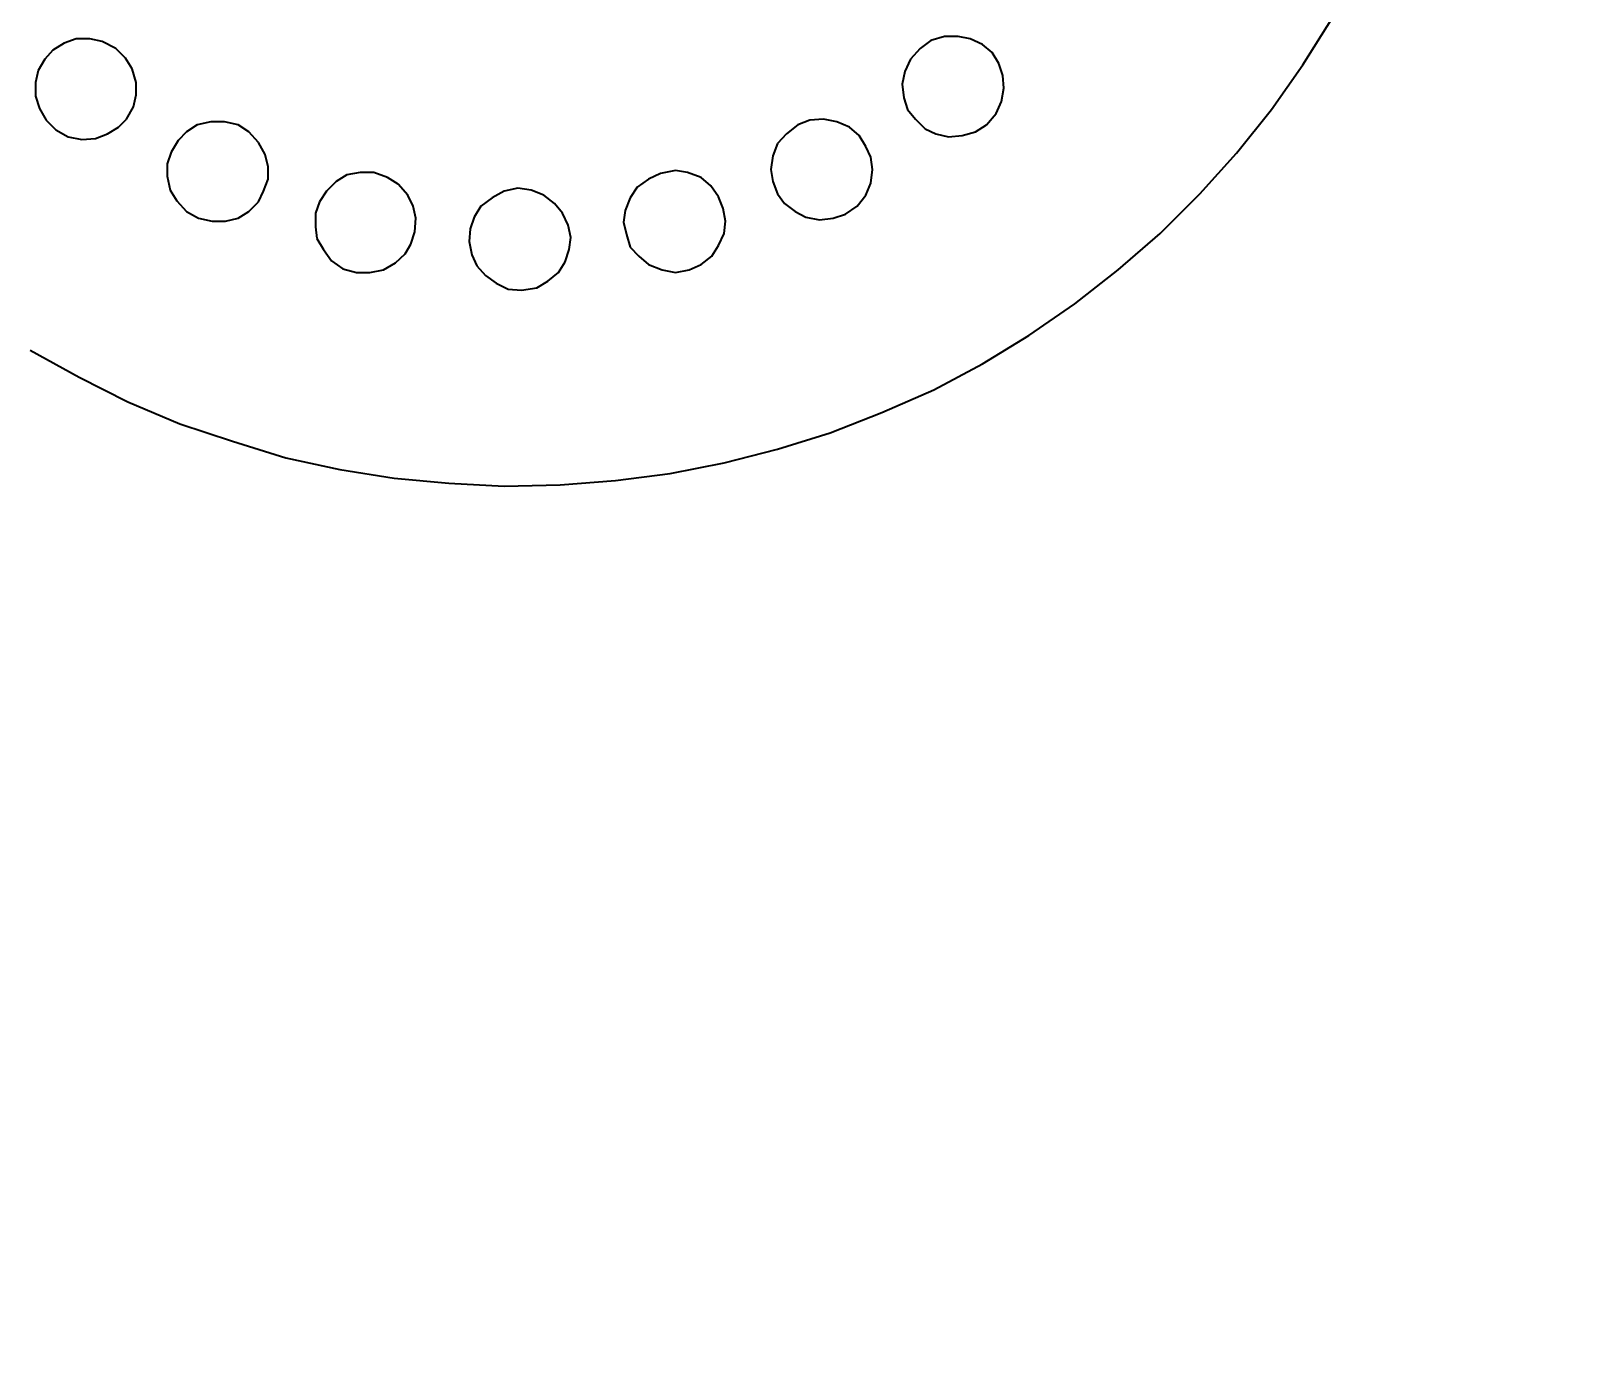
# Model space of a CAD drawing. Extents: x 3377 to 3790, y 1673 to 1846.
# Drawn here: x 3451.4614 to 3451.5684, y 1695.4196 to 1695.5105 of the extents above; entities that cross this region are included whole.
import ezdxf

# ---------------------------------------------------------------- set-up
doc = ezdxf.new("R2010")
doc.units = 0
doc.header["$LTSCALE"] = 2
doc.layers.add('. hachura', color=8, linetype='Continuous', lineweight=0)
doc.layers.add('A-PARED', color=4, linetype='Continuous')
doc.layers.add('Layer 1', color=7, linetype='Continuous')

# ---------------------------------------------------------------- blocks, each defined once
blk = doc.blocks.new('A$C65ee73db')
at = {"layer": 'Layer 1', "color": 8, "lineweight": 35}
for points in [[(0.02916, 0.4264), (0.03245, 0.42848)], [(0.02606, 0.42424), (0.02916, 0.4264)], [(0.02304, 0.42181), (0.02606, 0.42424)], [(0.02022, 0.41926), (0.02304, 0.42181)], [(0.01747, 0.41652), (0.02022, 0.41926)], [(0.01497, 0.41362), (0.01747, 0.41652)], [(0.01261, 0.4106), (0.01497, 0.41362)], [(0.01042, 0.40742), (0.01261, 0.4106)], [(0.00846, 0.40421), (0.01042, 0.40742)], [(0.02579, 0.40515), (0.02661, 0.40554)], [(0.02661, 0.40554), (0.02755, 0.4057)], [(0.02755, 0.4057), (0.02841, 0.40562)], [(0.02841, 0.40562), (0.02924, 0.40535)], [(0.02453, 0.40374), (0.025, 0.40448)], [(0.025, 0.40448), (0.02579, 0.40515)], [(0.02924, 0.40535), (0.03002, 0.40488)], [(0.03002, 0.40488), (0.03057, 0.40421)], [(0.00665, 0.40084), (0.00846, 0.40421)], [(0.02426, 0.4028), (0.02453, 0.40374)], [(0.03057, 0.40421), (0.03096, 0.40335)], [(0.03096, 0.40335), (0.03112, 0.40252)], [(0.02418, 0.40186), (0.02426, 0.4028)], [(0.03112, 0.40252), (0.03112, 0.40158)], [(0.02438, 0.40099), (0.02418, 0.40186)], [(0.03112, 0.40158), (0.03084, 0.40064)], [(0.00509, 0.39723), (0.00665, 0.40084)], [(0.02473, 0.40025), (0.02438, 0.40099)], [(0.02539, 0.39958), (0.02473, 0.40025)], [(0.03084, 0.40064), (0.0303, 0.3999)], [(0.02606, 0.39903), (0.02539, 0.39958)], [(0.02688, 0.39876), (0.02606, 0.39903)], [(0.02955, 0.39923), (0.02869, 0.39884)], [(0.0303, 0.3999), (0.02955, 0.39923)], [(0.02783, 0.39864), (0.02688, 0.39876)], [(0.02869, 0.39884), (0.02783, 0.39864)], [(0.00368, 0.39366), (0.00509, 0.39723)], [(0.01936, 0.39554), (0.02014, 0.39613)], [(0.02014, 0.39613), (0.02096, 0.39649)], [(0.02096, 0.39649), (0.02191, 0.3966)], [(0.02191, 0.3966), (0.02277, 0.39649)], [(0.02277, 0.39649), (0.02351, 0.39613)], [(0.02351, 0.39613), (0.02426, 0.39566)], [(0.01853, 0.39386), (0.01881, 0.39472)], [(0.01881, 0.39472), (0.01936, 0.39554)], [(0.02426, 0.39566), (0.02485, 0.395)], [(0.02485, 0.395), (0.0252, 0.39413)], [(0.00254, 0.39002), (0.00368, 0.39366)], [(0.01842, 0.39292), (0.01853, 0.39386)], [(0.0252, 0.39413), (0.02539, 0.39319)], [(0.01861, 0.39198), (0.01842, 0.39292)], [(0.02539, 0.39319), (0.02532, 0.39225)], [(0.019, 0.39123), (0.01861, 0.39198)], [(0.02532, 0.39225), (0.025, 0.39143)], [(0.01955, 0.39049), (0.019, 0.39123)], [(0.02022, 0.39002), (0.01955, 0.39049)], [(0.02438, 0.39064), (0.02371, 0.39002)], [(0.025, 0.39143), (0.02438, 0.39064)], [(0.0016, 0.38633), (0.00254, 0.39002)], [(0.02108, 0.3897), (0.02022, 0.39002)], [(0.02191, 0.38955), (0.02108, 0.3897)], [(0.02285, 0.3897), (0.02191, 0.38955)], [(0.02371, 0.39002), (0.02285, 0.3897)], [(0.00085, 0.38257), (0.0016, 0.38633)], [(0.01665, 0.38594), (0.01747, 0.38633)], [(0.01747, 0.38633), (0.01834, 0.38641)], [(0.01834, 0.38641), (0.0192, 0.38625)], [(0.0192, 0.38625), (0.02002, 0.38594)], [(0.01532, 0.38472), (0.01591, 0.38547)], [(0.01591, 0.38547), (0.01665, 0.38594)], [(0.02002, 0.38594), (0.02077, 0.38539)], [(0.02077, 0.38539), (0.02136, 0.38472)], [(0.01497, 0.3839), (0.01532, 0.38472)], [(0.02136, 0.38472), (0.02171, 0.38378)], [(0.01477, 0.38296), (0.01497, 0.3839)], [(0.01497, 0.38202), (0.01477, 0.38296)], [(0.02183, 0.38296), (0.02163, 0.3819)], [(0.02171, 0.38378), (0.02183, 0.38296)], [(0.00038, 0.3788), (0.00085, 0.38257)], [(0.01532, 0.38108), (0.01497, 0.38202)], [(0.02163, 0.3819), (0.02124, 0.38108)], [(0.01591, 0.38041), (0.01532, 0.38108)], [(0.02124, 0.38108), (0.02069, 0.38029)], [(0.01653, 0.37982), (0.01591, 0.38041)], [(0.0174, 0.37955), (0.01653, 0.37982)], [(0.01995, 0.37982), (0.01908, 0.37947)], [(0.02069, 0.38029), (0.01995, 0.37982)], [(0.00007, 0.37496), (0.00038, 0.3788)], [(0.01826, 0.37935), (0.0174, 0.37955)], [(0.01908, 0.37947), (0.01826, 0.37935)], [(0.01551, 0.37531), (0.01638, 0.37559)], [(0.01638, 0.37559), (0.0172, 0.37571)], [(0.0172, 0.37571), (0.01806, 0.37551)], [(0.01806, 0.37551), (0.01889, 0.37512)], [(-0.00001, 0.37108), (0.00007, 0.37496)], [(0.01418, 0.3741), (0.01477, 0.37484)], [(0.01477, 0.37484), (0.01551, 0.37531)], [(0.01889, 0.37512), (0.01955, 0.37457)], [(0.01955, 0.37457), (0.02014, 0.37382)], [(0.01355, 0.37229), (0.01371, 0.37335)], [(0.01371, 0.37335), (0.01418, 0.3741)], [(0.02014, 0.37382), (0.02049, 0.37296)], [(0.01363, 0.37135), (0.01355, 0.37229)], [(0.02049, 0.37296), (0.02061, 0.37202)], [(0.01403, 0.37053), (0.01363, 0.37135)], [(0.02061, 0.37202), (0.02042, 0.37108)], [(0.00019, 0.36724), (-0.00001, 0.37108)], [(0.01457, 0.36979), (0.01403, 0.37053)], [(0.01995, 0.37026), (0.01936, 0.36947)], [(0.02042, 0.37108), (0.01995, 0.37026)], [(0.01524, 0.3692), (0.01457, 0.36979)], [(0.01599, 0.36885), (0.01524, 0.3692)], [(0.01861, 0.369), (0.01779, 0.36873)], [(0.01936, 0.36947), (0.01861, 0.369)], [(0.01693, 0.36865), (0.01599, 0.36885)], [(0.01779, 0.36873), (0.01693, 0.36865)], [(0.00054, 0.36347), (0.00019, 0.36724)], [(0.01673, 0.36461), (0.01759, 0.36489)], [(0.01759, 0.36489), (0.01853, 0.36496)], [(0.01853, 0.36496), (0.01936, 0.36477)], [(0.01936, 0.36477), (0.02014, 0.36441)], [(0.01544, 0.36355), (0.01606, 0.36422)], [(0.01606, 0.36422), (0.01673, 0.36461)], [(0.02014, 0.36441), (0.02089, 0.36375)], [(0.02089, 0.36375), (0.02136, 0.363)], [(0.00113, 0.35971), (0.00054, 0.36347)], [(0.01477, 0.36179), (0.01497, 0.36273)], [(0.01497, 0.36273), (0.01544, 0.36355)], [(0.02136, 0.363), (0.02171, 0.36206)], [(0.01477, 0.36085), (0.01477, 0.36179)], [(0.02171, 0.36206), (0.02171, 0.36112)], [(0.01504, 0.35991), (0.01477, 0.36085)], [(0.02171, 0.36112), (0.02155, 0.36018)], [(0.00195, 0.35595), (0.00113, 0.35971)], [(0.01559, 0.35912), (0.01504, 0.35991)], [(0.02108, 0.35944), (0.02042, 0.35877)], [(0.02155, 0.36018), (0.02108, 0.35944)], [(0.01638, 0.35857), (0.01559, 0.35912)], [(0.01712, 0.3581), (0.01638, 0.35857)], [(0.02042, 0.35877), (0.01967, 0.3583)], [(0.01795, 0.35802), (0.01712, 0.3581)], [(0.01889, 0.35802), (0.01795, 0.35802)], [(0.01967, 0.3583), (0.01889, 0.35802)], [(0.00309, 0.35226), (0.00195, 0.35595)], [(0.019, 0.3534), (0.01967, 0.35406)], [(0.01967, 0.35406), (0.02042, 0.35442)], [(0.02042, 0.35442), (0.02124, 0.35473)], [(0.02124, 0.35473), (0.0221, 0.35473)], [(0.0221, 0.35473), (0.02296, 0.35453)], [(0.02296, 0.35453), (0.02379, 0.35406)], [(0.02379, 0.35406), (0.02453, 0.3534)], [(0.01853, 0.35265), (0.019, 0.3534)], [(0.02453, 0.3534), (0.025, 0.35265)], [(0.0043, 0.34862), (0.00309, 0.35226)], [(0.01834, 0.35179), (0.01853, 0.35265)], [(0.025, 0.35265), (0.0252, 0.35171)], [(0.01834, 0.35085), (0.01834, 0.35179)], [(0.01853, 0.34991), (0.01834, 0.35085)], [(0.0252, 0.35171), (0.0252, 0.35077)], [(0.019, 0.34909), (0.01853, 0.34991)], [(0.025, 0.34983), (0.02453, 0.34909)], [(0.0252, 0.35077), (0.025, 0.34983)], [(0.01975, 0.34842), (0.019, 0.34909)], [(0.02453, 0.34909), (0.02391, 0.3485)], [(0.00583, 0.34501), (0.0043, 0.34862)], [(0.02049, 0.34795), (0.01975, 0.34842)], [(0.02144, 0.34775), (0.02049, 0.34795)], [(0.0223, 0.34775), (0.02144, 0.34775)], [(0.02312, 0.34803), (0.0223, 0.34775)], [(0.02391, 0.3485), (0.02312, 0.34803)], [(0.02626, 0.3454), (0.02708, 0.3456)], [(0.02708, 0.3456), (0.02794, 0.3456)], [(0.02794, 0.3456), (0.02888, 0.34532)], [(0.00752, 0.34164), (0.00583, 0.34501)], [(0.02485, 0.34438), (0.02539, 0.34493)], [(0.02539, 0.34493), (0.02626, 0.3454)], [(0.02888, 0.34532), (0.02963, 0.34485)], [(0.02963, 0.34485), (0.0303, 0.34418)], [(0.02406, 0.34277), (0.02438, 0.3436)], [(0.02438, 0.3436), (0.02485, 0.34438)], [(0.0303, 0.34418), (0.03077, 0.34324)], [(0.02398, 0.34183), (0.02406, 0.34277)], [(0.03077, 0.34324), (0.03096, 0.34238)], [(0.03096, 0.34238), (0.03096, 0.34144)], [(0.0094, 0.33826), (0.00752, 0.34164)], [(0.02418, 0.34089), (0.02398, 0.34183)], [(0.03096, 0.34144), (0.03065, 0.34062)], [(0.02465, 0.34003), (0.02418, 0.34089)], [(0.03065, 0.34062), (0.03018, 0.33983)], [(0.02532, 0.33936), (0.02465, 0.34003)], [(0.02614, 0.33889), (0.02532, 0.33936)], [(0.02955, 0.33928), (0.02877, 0.33881)], [(0.03018, 0.33983), (0.02955, 0.33928)], [(0.027, 0.33862), (0.02614, 0.33889)], [(0.02794, 0.33862), (0.027, 0.33862)], [(0.02877, 0.33881), (0.02794, 0.33862)]]:
    blk.add_lwpolyline(points, dxfattribs=at)

msp = doc.modelspace()

# ---------------------------------------------------------------- hatches: boundary and pattern name
at = {"layer": '. hachura', "ltscale": 10}
h = msp.add_hatch(dxfattribs=at)
h.set_pattern_fill('_USER', color=256, scale=0.57, style=0, double=1, pattern_type=0)
h.set_pattern_definition([(360, (3454.27304, 1696.0943), (2e-16, 0.57), []), (90, (3454.27304, 1696.0943), (-0.57, 1e-16), [])])
h.paths.add_polyline_path([(3451.12316, 1696.09433), (3451.12316, 1692.59433), (3454.27304, 1692.59433), (3454.27304, 1696.09433)])

# ---------------------------------------------------------------- block references
at = {"layer": 'A-PARED', "xscale": -1, "rotation": 270}
msp.add_blockref('A$C65ee73db', (3451.1231, 1695.47902), dxfattribs=at)

doc.saveas('drawing.dxf')
